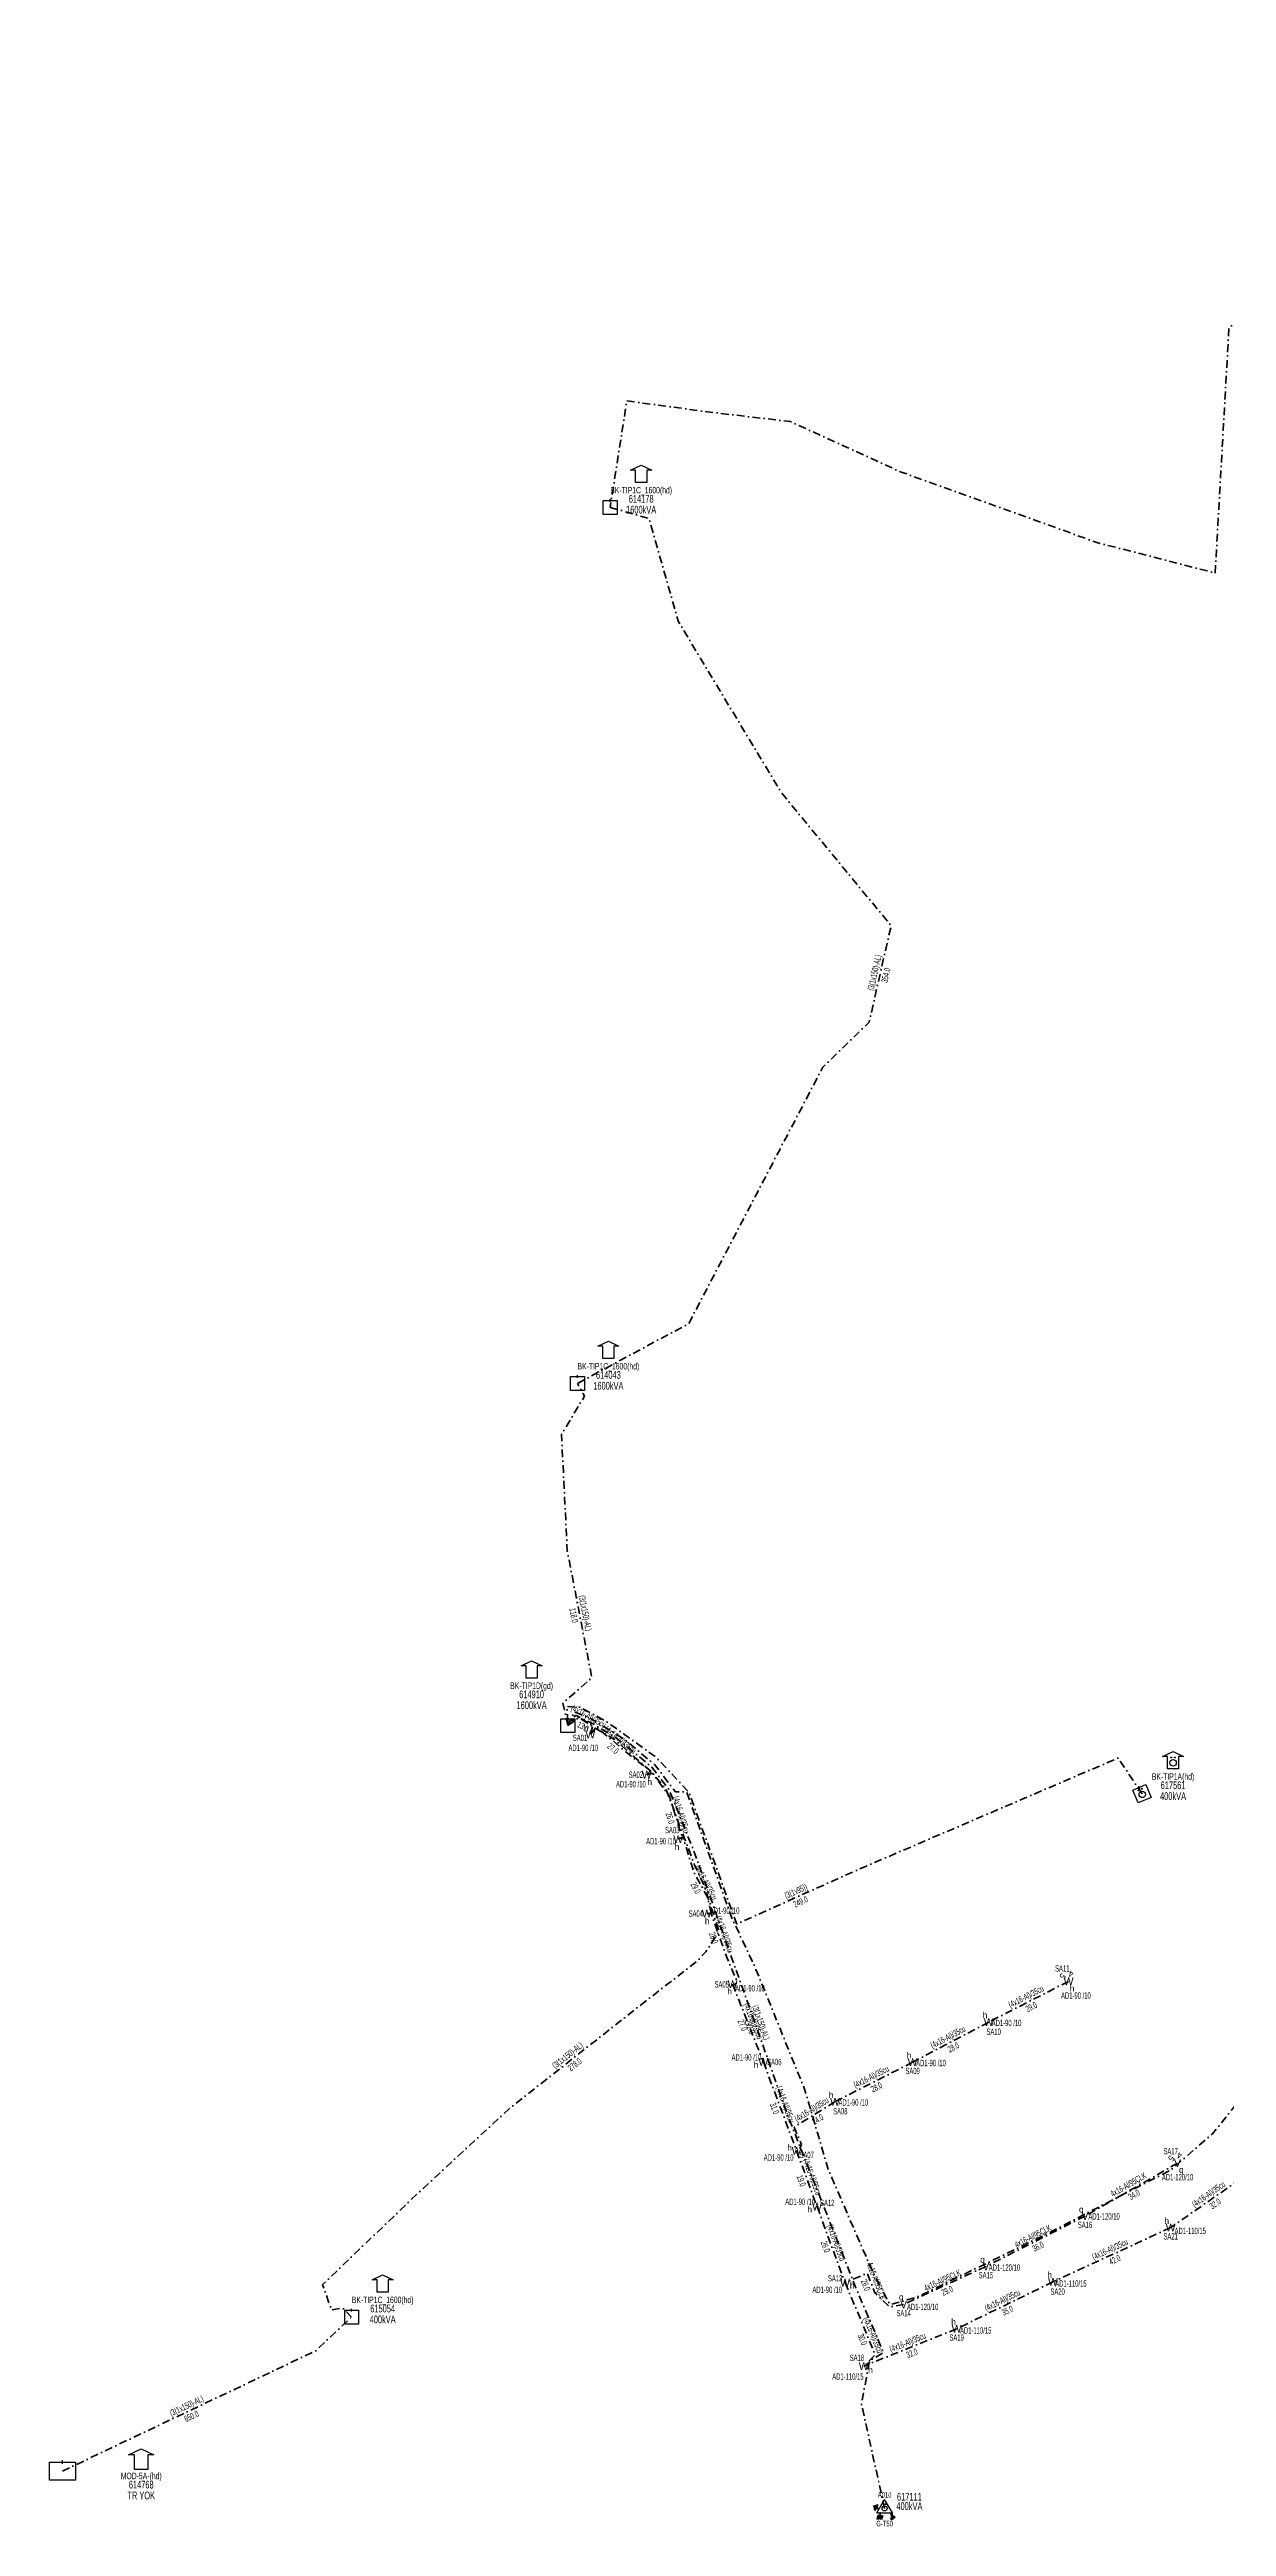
# Model space of a CAD drawing. Header units: millimetres. Extents: x 413828 to 414867, y 4046325 to 4047137.
# Drawn here: x 413828 to 414208, y 4046325 to 4047124 of the extents above; entities that cross this region are included whole.
import ezdxf
from ezdxf.enums import TextEntityAlignment as Align

# ---------------------------------------------------------------- set-up
doc = ezdxf.new("R2010")
doc.units = ezdxf.units.MM
doc.linetypes.add('DASHDOT', pattern=[5, 2.5, -1.25, 0, -1.25])
for name, color, linetype, lineweight in [('DIREK_AYD_MEVCUT', 190, 'Continuous', 25), ('DIREK_AYD_YENI', 152, 'Continuous', 25), ('HAT_AYD_YERALTI_MEVCUT', 150, 'DASHDOT', 40), ('HAT_AYD_YERALTI_YENI', 4, 'DASHDOT', 40), ('HAT_OG_YERALTI_MEVCUT', 48, 'DASHDOT', 70), ('HAT_OG_YERALTI_YENI', 1, 'DASHDOT', 70), ('TRAFO_MEVCUT', 5, 'Continuous', 30), ('TRAFO_TADILAT_BYSK', 5, 'Continuous', 30)]:
    doc.layers.add(name, color=color, linetype=linetype, lineweight=lineweight)
doc.styles.add('Direk', font='B_CAD')
doc.styles.get("Standard").update_dxf_attribs({"font": 'Arial'})

# ---------------------------------------------------------------- blocks, each defined once
blk = doc.blocks.new('MEV_BINA_KARE')
at = {"layer": 'TRAFO_MEVCUT', "linetype": 'Continuous'}
for p, q in [((-2.25, -2.25), (-2.25, 2.25)), ((-2.25, 2.25), (2.25, 2.25)), ((0, 1.8), (0, 2.7)), ((2.25, 2.25), (2.25, -2.25)), ((2.25, -2.25), (-2.25, -2.25))]:
    blk.add_line(p, q, dxfattribs=at)
blk = doc.blocks.new('MEV_BETKOSK')
at = {"layer": 'TRAFO_MEVCUT', "linetype": 'Continuous'}
for p, q in [((-3.4, 2), (0, 3.6)), ((-1.8, 2), (-3.4, 2)), ((-1.8, -2), (-1.8, 2)), ((0, 3.6), (3.4, 2)), ((3.4, 2), (1.8, 2)), ((1.8, 2), (1.8, -2)), ((1.8, -2), (-1.8, -2))]:
    blk.add_line(p, q, dxfattribs=at)
blk = doc.blocks.new('MEV_OZELBINA_KARE')
at = {"layer": 'TRAFO_MEVCUT', "linetype": 'Continuous'}
for p, q in [((-2.25, 2.25), (2.25, 2.25)), ((-2.25, -2.25), (-2.25, 2.25)), ((0, 1.8), (0, 2.7)), ((2.25, 2.25), (2.25, -2.25)), ((2.25, -2.25), (-2.25, -2.25))]:
    blk.add_line(p, q, dxfattribs=at)
for centre, radius in [((0, -0.215091), 1.049264), ((-0.592312, 1.488957), 0.15614), ((0.592312, 1.488957), 0.15614)]:
    blk.add_circle(centre, radius, dxfattribs=at)
blk = doc.blocks.new('MEV_BETKOSK_OZEL')
at = {"layer": 'TRAFO_MEVCUT', "linetype": 'Continuous'}
for p, q in [((-3.4, 2), (0, 3.6)), ((-1.8, 2), (-3.4, 2)), ((-1.8, -2), (-1.8, 2)), ((0, 3.6), (3.4, 2)), ((3.4, 2), (1.8, 2)), ((1.8, 2), (1.8, -2)), ((1.8, -2), (-1.8, -2))]:
    blk.add_line(p, q, dxfattribs=at)
for centre, radius in [((0, 0), 1.049264), ((-0.592312, 1.704048), 0.15614), ((0.592312, 1.704048), 0.15614)]:
    blk.add_circle(centre, radius, dxfattribs=at)
blk = doc.blocks.new('MEV_DIREK_OZEL')
h = blk.add_hatch(color=32)
h.paths.add_polyline_path([(-2.12, 1), (-2.34, 1.12), (-3.29, -0.52), (-3.08, -0.65), (-2.65, 0.09), (-1.88, -0.36), (-1.78, -0.19), (-2.55, 0.26)])
h.paths.add_polyline_path([(-3.44, -0.15), (-3.31, -0.22), (-2.59, 1.01), (-2.72, 1.09)])
h.paths.add_polyline_path([(-3.52, 0.32), (-3.39, 0.24), (-3.03, 0.85), (-3.16, 0.92)])
h.paths.add_polyline_path([(-3.56, 0.84), (-3.64, 0.71), (-3.51, 0.63), (-3.43, 0.76)])
h.paths.add_polyline_path([(-1.49, -2.34), (-2.24, -2.34), (-2.5, -3.47), (-2.4, -3.47), (-2.19, -2.54), (-1.89, -2.54), (-2.1, -3.47), (-2, -3.47), (-1.79, -2.54), (-1.49, -2.54), (-1.7, -3.48), (-1.6, -3.48), (-1.39, -2.54), (-1.09, -2.54), (-1.3, -3.48), (-1.2, -3.48), (-0.99, -2.54), (-0.69, -2.55), (-0.9, -3.48), (-0.8, -3.48), (-0.54, -2.35), (-1.29, -2.34), (-1.29, -1.44), (-1.49, -1.44)])
at = {"layer": 'TRAFO_MEVCUT'}
for points in [[(2.4, -1.57), (2.17, -1.92), (2.12, -1.44), (1.99, -1.44), (2.06, -2.32), (2.29, -1.96), (2.35, -2.67), (2.14, -2.67), (2.44, -2.87), (2.45, -2.86), (2.69, -2.49), (2.49, -2.63)], [(2.4, -1.57), (2.17, -1.92), (2.12, -1.44), (1.99, -1.44), (2.06, -2.32), (2.29, -1.96), (2.35, -2.67), (2.14, -2.67), (2.44, -2.87), (2.02, -3.19), (2.24, -3.79), (2.3, -3.74), (2.13, -3.26), (2.3, -3.13), (2.48, -3.6), (2.54, -3.56), (2.36, -3.08), (2.54, -2.94), (2.72, -3.42), (2.78, -3.38), (2.6, -2.9), (2.78, -2.76), (2.95, -3.24), (3.01, -3.2), (2.84, -2.72), (3.01, -2.58), (3.19, -3.06), (3.25, -3.01), (3.03, -2.42), (2.45, -2.86), (2.69, -2.49), (2.49, -2.63)], [(3.01, -2.58), (3.19, -3.06), (3.25, -3.01), (3.03, -2.42), (2.45, -2.86), (2.69, -2.49), (2.49, -2.63), (2.4, -1.57), (2.17, -1.92), (2.12, -1.44), (1.99, -1.44), (2.06, -2.32), (2.29, -1.96), (2.35, -2.67), (2.14, -2.67), (2.44, -2.87), (2.02, -3.19), (2.24, -3.79), (2.3, -3.74), (2.13, -3.26), (2.3, -3.13), (2.48, -3.6), (2.54, -3.56), (2.36, -3.08), (2.54, -2.94), (2.72, -3.42), (2.78, -3.38), (2.6, -2.9), (2.78, -2.76), (2.95, -3.24), (3.01, -3.2), (2.84, -2.72)]]:
    blk.add_hatch(color=32, dxfattribs=at).paths.add_polyline_path(points)
at = {"layer": 'TRAFO_MEVCUT', "linetype": 'Continuous'}
for p, q in [((-2.5, -1.44), (0, 2.89)), ((2.5, -1.44), (0, 2.89)), ((-2.5, -1.44), (2.5, -1.44))]:
    blk.add_line(p, q, dxfattribs=at)
at = {"layer": 'TRAFO_MEVCUT', "color": 32, "flags": 128}
blk.add_lwpolyline([(1.99, -1.44), (2.12, -1.44), (2.17, -1.92), (2.4, -1.57), (2.49, -2.63), (2.69, -2.49), (2.45, -2.86), (3.03, -2.42), (3.25, -3.01), (3.19, -3.06), (3.01, -2.58), (2.84, -2.72), (3.01, -3.2), (2.95, -3.24), (2.78, -2.76), (2.6, -2.9), (2.78, -3.38), (2.72, -3.42), (2.54, -2.94), (2.36, -3.08), (2.54, -3.56), (2.48, -3.6), (2.3, -3.13), (2.13, -3.26), (2.3, -3.74), (2.24, -3.79), (2.02, -3.19), (2.44, -2.87), (2.14, -2.67), (2.35, -2.67), (2.29, -1.96), (2.06, -2.32), (1.99, -1.44)], dxfattribs=at)
at = {"layer": 'TRAFO_MEVCUT', "linetype": 'Continuous'}
for centre, radius in [((0, 0), 0.804), ((-0.34, 1.34), 0.12), ((0.34, 1.34), 0.12)]:
    blk.add_circle(centre, radius, dxfattribs=at)
at = {"layer": 'TRAFO_TADILAT_BYSK', "color": 32, "flags": 128}
for points in [[(-3.51, 0.63), (-3.43, 0.76), (-3.56, 0.84), (-3.64, 0.71), (-3.51, 0.63)], [(-3.39, 0.24), (-3.03, 0.85), (-3.16, 0.92), (-3.52, 0.32), (-3.39, 0.24)], [(-3.31, -0.22), (-2.59, 1.01), (-2.72, 1.09), (-3.44, -0.15), (-3.31, -0.22)], [(-1.78, -0.19), (-2.55, 0.26), (-2.12, 1), (-2.34, 1.12), (-3.29, -0.52), (-3.08, -0.65), (-2.65, 0.09), (-1.88, -0.36), (-1.78, -0.19)], [(-1.29, -1.44), (-1.49, -1.44), (-1.49, -2.34), (-2.24, -2.34), (-2.5, -3.47), (-2.4, -3.47), (-2.19, -2.54), (-1.89, -2.54), (-2.1, -3.47), (-2, -3.47), (-1.79, -2.54), (-1.49, -2.54), (-1.7, -3.48), (-1.6, -3.48), (-1.39, -2.54), (-1.09, -2.54), (-1.3, -3.48), (-1.2, -3.48), (-0.99, -2.54), (-0.69, -2.55), (-0.9, -3.48), (-0.8, -3.48), (-0.54, -2.35), (-1.29, -2.34), (-1.29, -1.44)]]:
    blk.add_lwpolyline(points, dxfattribs=at)
blk = doc.blocks.new('MEV_MOD')
at = {"layer": 'TRAFO_MEVCUT', "linetype": 'Continuous'}
for p, q in [((-3.4, 2), (0, 3.6)), ((-1.8, 2), (-3.4, 2)), ((-1.8, -2), (-1.8, 2)), ((0, 3.6), (3.4, 2)), ((3.4, 2), (1.8, 2)), ((1.8, 2), (1.8, -2)), ((1.8, -2), (-1.8, -2))]:
    blk.add_line(p, q, dxfattribs=at)

msp = doc.modelspace()

# ---------------------------------------------------------------- linework, layer by layer
at = {"layer": 'HAT_AYD_YERALTI_MEVCUT', "flags": 128}
for points in [[(413995.107, 4046582.998), (413998.597918, 4046585.616393), (414003.247582, 4046583.087629), (414002.360109, 4046580.124224)], [(414002.360109, 4046580.124224), (414004.308031, 4046582.516618), (414017.441292, 4046571.585829), (414021.764664, 4046568.486053), (414020.554282, 4046567.193275)], [(414020.554282, 4046567.193275), (414022.413948, 4046567.678724), (414027.879342, 4046560.255577), (414031.876421, 4046547.285462), (414030.677998, 4046546.406753)], [(414030.677998, 4046546.406753), (414032.175365, 4046547.065484), (414035.776223, 4046535.782687), (414040.267307, 4046527.358455), (414041.306927, 4046522.680164), (414039.89403, 4046522.425356)], [(414039.89403, 4046522.425356), (414041.34313, 4046522.455173), (414046.486397, 4046507.967095), (414049.812067, 4046500.186282), (414048.180606, 4046499.056809), (414048.242048, 4046499.606858)], [(414048.242048, 4046499.606858), (414058.167, 4046474.55)], [(414156.624832, 4046500.544245), (414130.847748, 4046487.410984)], [(414130.847748, 4046487.410984), (414106.305105, 4046474.4524)], [(414058.167, 4046474.55), (414068.894195, 4046445.885081)], [(414106.305105, 4046474.4524), (414081.262179, 4046461.727005)], [(414081.262179, 4046461.727005), (414068.122784, 4046453.545801), (414070.455773, 4046447.925418), (414069.819503, 4046446.334743), (414068.894195, 4046445.885081)], [(414068.894195, 4046445.885081), (414075.47461, 4046427.893606)], [(414216.11031, 4046439.659763), (414189.537525, 4046421.129038)], [(414075.47461, 4046427.893606), (414084.506206, 4046403.371077)], [(414189.537525, 4046421.129038), (414151.584985, 4046403.643588)], [(414084.506206, 4046403.371077), (414089.571154, 4046391.500795), (414094.230769, 4046380.084737), (414090.525, 4046376.437)], [(414151.584985, 4046403.643588), (414120.513811, 4046388.479158)], [(414120.513811, 4046388.479158), (414090.525, 4046376.437)]]:
    msp.add_lwpolyline(points, dxfattribs=at)
at = {"layer": 'HAT_AYD_YERALTI_YENI', "flags": 128}
for points in [[(414191.742647, 4046441.947094), (414161.918482, 4046424.823808)], [(414161.918482, 4046424.823808), (414129.947856, 4046408.608646)], [(414129.947856, 4046408.608646), (414103.409587, 4046396.361623)], [(414103.409587, 4046396.361623), (414098.882901, 4046395.535452), (414094.163439, 4046400.107431), (414091.656225, 4046406.449207), (414084.506206, 4046403.371077)]]:
    msp.add_lwpolyline(points, dxfattribs=at)
at = {"layer": 'HAT_OG_YERALTI_MEVCUT', "flags": 128}
for points in [[(414381.122, 4047123.51), (414371.811441, 4047102.835924), (414421.627999, 4047062.244665), (414420.991729, 4047042.308211), (414357.046616, 4047040.505447), (414326.13944, 4047039.238369), (414299.734244, 4047037.541649), (414242.59249, 4047037.705557), (414219.573989, 4047039.219932), (414208.367613, 4047034.071056), (414203.919345, 4046954.701361), (414165.726805, 4046964.544799), (414102.335062, 4046987.381576), (414066.898685, 4047003.524814), (414040.124533, 4047006.674715), (414014.137856, 4047010.218352), (414008.748, 4046975.869)], [(414008.748, 4046975.869), (414021.276368, 4046972.261848), (414030.77208, 4046938.997679), (414064.028936, 4046883.775417), (414099.388, 4046840.968757), (414092.300725, 4046809.863492), (414077.338699, 4046795.295204), (414034.027571, 4046712.610323), (413998.172, 4046693.353)], [(413995.107, 4046582.998), (413993.508603, 4046590.286454), (414002.827834, 4046598.440782), (413994.912242, 4046639.418466), (413993.048395, 4046676.928372), (414000.503781, 4046689.276354), (413998.172, 4046693.353)], [(413925.361, 4046392.287), (413922.537322, 4046395.173265), (413918.83516, 4046394.54578), (413916.011478, 4046402.765834), (413946.4384, 4046431.933961), (413976.288817, 4046459.553664), (414016.000275, 4046490.864212), (414036.622396, 4046506.922744), (414039.559026, 4046510.022519), (414043.882398, 4046516.629936), (414039.068816, 4046531.465386), (414035.969041, 4046538.072803), (414026.916875, 4046562.118464), (414022.185639, 4046567.991723), (414009.95654, 4046578.671063), (414004.246426, 4046582.015558), (413998.617886, 4046585.604772), (413997.639009, 4046585.604772), (413996.33384, 4046583.973311), (413995.107, 4046582.998)], [(414180.313, 4046561.031), (414172.619599, 4046572.563287), (414089.259932, 4046536.809135), (414049.556697, 4046519.025395), (414034.254409, 4046561.34794), (414023.650174, 4046572.770994), (414007.520735, 4046584.351104), (413999.11137, 4046588.900433), (413994.837758, 4046589.17615), (413995.107, 4046582.998)], [(414097.276, 4046330.583), (414089.794107, 4046364.271178), (414092.412186, 4046378.174163), (414096.961515, 4046380.793473), (414088.000715, 4046401.747958), (414066.364762, 4046456.450453), (414044.869348, 4046516.806884), (414036.111739, 4046541.667666), (414027.781436, 4046562.286487), (414022.201106, 4046569.62117), (414010.351961, 4046579.277185), (414002.884889, 4046583.795077), (413997.551267, 4046586.367766), (413995.107, 4046582.998)], [(413832.069635, 4046342.600751), (413913.708556, 4046381.37307), (413925.361, 4046392.287)]]:
    msp.add_lwpolyline(points, dxfattribs=at)
at = {"layer": 'HAT_OG_YERALTI_YENI', "flags": 128}
msp.add_lwpolyline([(413995.107, 4046582.998), (413997.163523, 4046587.409891), (414002.265354, 4046585.46314), (414012.93892, 4046578.884464), (414023.209711, 4046570.359037), (414029.778157, 4046561.644885), (414033.366514, 4046561.698486), (414048.023528, 4046520.957832), (414055.785074, 4046504.390686), (414071.485776, 4046465.752722), (414079.245808, 4046439.414707), (414093.553934, 4046406.617748), (414098.961853, 4046396.324829), (414107.514133, 4046398.593801), (414147.885912, 4046418.243683), (414189.719473, 4046439.786457), (414202.992959, 4046451.358214), (414228.951227, 4046483.441991), (414271.130915, 4046535.369615), (414276.498179, 4046544.122533), (414290.804047, 4046555.183771), (414371.127255, 4046622.238608), (414372.753327, 4046623.895115), (414372.561599, 4046627.921405), (414396.144159, 4046646.710763), (414435.783127, 4046678.66621), (414441.682455, 4046677.486345), (414465.737357, 4046696.588402), (414492.431812, 4046711.631686), (414511.224535, 4046722.14608), (414508.082881, 4046726.771293), (414511.309, 4046730.107)], dxfattribs=at)

# ---------------------------------------------------------------- block references
at = {"layer": 'TRAFO_MEVCUT'}
for name, p in [('MEV_BETKOSK', (414018.748, 4046985.869)), ('MEV_BETKOSK', (414018.748, 4046985.869)), ('MEV_BINA_KARE', (414008.748, 4046975.869)), ('MEV_BINA_KARE', (414008.748, 4046975.869)), ('MEV_BETKOSK', (414008.172, 4046703.353)), ('MEV_BETKOSK', (414008.172, 4046703.353)), ('MEV_BINA_KARE', (413998.172, 4046693.353)), ('MEV_BINA_KARE', (413998.172, 4046693.353)), ('MEV_BETKOSK', (413983.408569, 4046600.339574)), ('MEV_BETKOSK', (413983.408569, 4046600.339574)), ('MEV_BINA_KARE', (413995.107, 4046582.998)), ('MEV_BINA_KARE', (413995.107, 4046582.998)), ('MEV_BETKOSK_OZEL', (414190.313, 4046571.031)), ('MEV_BETKOSK_OZEL', (414190.313, 4046571.031)), ('MEV_BETKOSK', (413935.361, 4046402.287)), ('MEV_BETKOSK', (413935.361, 4046402.287)), ('MEV_BINA_KARE', (413925.361, 4046392.287)), ('MEV_BINA_KARE', (413925.361, 4046392.287)), ('MEV_DIREK_OZEL', (414097.276, 4046330.583))]:
    msp.add_blockref(name, p, dxfattribs=at)
at = {"layer": 'TRAFO_MEVCUT', "rotation": 22.873665}
msp.add_blockref('MEV_OZELBINA_KARE', (414180.313, 4046561.031), dxfattribs=at)
msp.add_blockref('MEV_OZELBINA_KARE', (414180.313, 4046561.031), dxfattribs=at)
at = {"layer": 'TRAFO_MEVCUT'}
for name, p, xscale, yscale in [('MEV_BINA_KARE', (413832.069635, 4046342.600751), 1.85, 1.3), ('MEV_BINA_KARE', (413832.069635, 4046342.600751), 1.85, 1.3), ('MEV_MOD', (413857.486941, 4046345.503896), 1.199999999999999, 1.199999999999999), ('MEV_MOD', (413857.486941, 4046345.503896), 1.199999999999999, 1.199999999999999)]:
    msp.add_blockref(name, p, dxfattribs=dict(at, xscale=xscale, yscale=yscale))

# ---------------------------------------------------------------- texts
at = {"layer": 'DIREK_AYD_MEVCUT', "width": 0.53}
for s, p in [('AD1-90 /10', (414000.095328, 4046575.849029)), ('SA01', (413999.032335, 4046579.069205)), ('AD1-90 /10', (414015.435859, 4046564.147199)), ('SA02', (414017.027761, 4046567.193434)), ('AD1-90 /10', (414025.161538, 4046545.741552)), ('SA03', (414028.765428, 4046549.337977)), ('SA04', (414036.360895, 4046522.425516)), ('AD1-90 /10', (414045.660614, 4046523.365594)), ('SA11', (414154.587207, 4046504.720695)), ('SA05', (414044.742254, 4046499.568873)), ('AD1-90 /10', (414053.817046, 4046498.306612)), ('AD1-90 /10', (414158.985703, 4046495.984369)), ('SA10', (414132.459335, 4046484.304091)), ('AD1-90 /10', (414136.614332, 4046487.124716)), ('AD1-90 /10', (414052.700566, 4046476.025633)), ('SA06', (414061.705392, 4046474.55016)), ('SA09', (414106.304427, 4046471.642524)), ('AD1-90 /10', (414112.246689, 4046474.213848)), ('SA08', (414082.981551, 4046458.678438)), ('AD1-90 /10', (414087.203763, 4046461.496809)), ('AD1-90 /10', (414063.097519, 4046443.740405)), ('SA07', (414072.13943, 4046444.574183)), ('AD1-90 /10', (414070.041704, 4046429.488084)), ('SA12', (414078.760297, 4046429.099533)), ('SA21', (414189.537949, 4046418.319162)), ('AD1-110/15', (414195.865321, 4046420.077957)), ('AD1-90 /10', (414078.784612, 4046401.098447)), ('SA13', (414081.310268, 4046404.797954)), ('SA20', (414153.084915, 4046400.481277)), ('AD1-110/15', (414157.387781, 4046403.13371)), ('SA19', (414120.510165, 4046385.669282)), ('AD1-110/15', (414126.666607, 4046387.978804)), ('SA18', (414088.32806, 4046379.161602)), ('AD1-110/15', (414085.444051, 4046373.110473))]:
    msp.add_text(s, height=2.05, dxfattribs=at).set_placement(p, align=Align.MIDDLE_CENTER)
at = {"layer": 'DIREK_AYD_MEVCUT', "color": 40, "style": 'Direk'}
for p in [(414000.963717, 4046582.211047), (414021.518802, 4046564.899985), (414030.335347, 4046543.943504), (414040.044031, 4046519.943018), (414047.266241, 4046497.31832), (414157.759752, 4046498.3167), (414129.696615, 4046489.630194), (414055.834032, 4046473.651522), (414105.155162, 4046476.672227), (414080.034056, 4046463.904552), (414066.620915, 4046446.938527), (414073.127691, 4046427.032229), (414188.294585, 4046423.298163), (414086.827419, 4046402.455809), (414150.513607, 4046405.902382), (414119.499101, 4046390.76397), (414092.717417, 4046375.248781)]:
    msp.add_text('h', height=2, dxfattribs=at).set_placement(p, align=Align.MIDDLE_CENTER)
at = {"layer": 'DIREK_AYD_MEVCUT', "style": 'Direk'}
for p in [(414002.360109, 4046580.124224), (414020.554282, 4046567.193275), (414030.677998, 4046546.406753), (414039.89403, 4046522.425356), (414048.242048, 4046499.606858), (414156.624832, 4046500.544245), (414130.847748, 4046487.410984), (414058.167, 4046474.55), (414106.305105, 4046474.4524), (414081.262179, 4046461.727005), (414068.894195, 4046445.885081), (414075.47461, 4046427.893606), (414189.537525, 4046421.129038), (414084.506206, 4046403.371077), (414151.584985, 4046403.643588), (414120.513811, 4046388.479158), (414090.525, 4046376.437)]:
    msp.add_text('W', height=2.5, dxfattribs=at).set_placement(p, align=Align.MIDDLE_CENTER)
at = {"layer": 'DIREK_AYD_MEVCUT', "color": 32, "style": 'Direk'}
for s, rotation, p in [('5', 229.498555, (414154.723858, 4046502.167913)), ('4', 161.998556, (414157.397434, 4046502.921867))]:
    msp.add_text(s, height=2, rotation=rotation, dxfattribs=at).set_placement(p, align=Align.MIDDLE_CENTER)
at = {"layer": 'DIREK_AYD_YENI', "width": 0.53}
for s, p in [('SA17', (414189.534202, 4046445.775474)), ('AD1-120/10', (414191.780209, 4046437.387218)), ('AD1-120/10', (414168.071278, 4046424.756426)), ('SA16', (414161.919245, 4046422.013932)), ('AD1-120/10', (414135.925652, 4046408.249663)), ('SA15', (414129.94421, 4046405.79877)), ('SA14', (414103.412216, 4046393.551747)), ('AD1-120/10', (414109.562383, 4046395.542331))]:
    msp.add_text(s, height=2.05, dxfattribs=at).set_placement(p, align=Align.MIDDLE_CENTER)
at = {"layer": 'DIREK_AYD_YENI', "color": 32, "style": 'Direk'}
for s, rotation, p in [('5', 232.361917, (414189.762937, 4046443.473773)), ('4', 164.861917, (414192.395512, 4046444.360343))]:
    msp.add_text(s, height=2, rotation=rotation, dxfattribs=at).set_placement(p, align=Align.MIDDLE_CENTER)
at = {"layer": 'DIREK_AYD_YENI', "style": 'Direk'}
for p in [(414191.742647, 4046441.947094), (414161.918482, 4046424.823808), (414129.947856, 4046408.608646), (414103.409587, 4046396.361623)]:
    msp.add_text('V', height=2.5, dxfattribs=at).set_placement(p, align=Align.MIDDLE_CENTER)
at = {"layer": 'DIREK_AYD_YENI', "color": 4, "style": 'Direk'}
for p in [(414192.987425, 4046439.779025), (414160.730275, 4046427.02339), (414128.858477, 4046410.858814), (414102.655412, 4046398.745153)]:
    msp.add_text('q', height=2, dxfattribs=at).set_placement(p, align=Align.MIDDLE_CENTER)
at = {"layer": 'HAT_AYD_YERALTI_MEVCUT', "lineweight": 30, "width": 0.53}
for rotation, p in [(331.460015, (414001.328856, 4046585.098722)), (320.229451, (414011.418419, 4046577.704544)), (287.128047, (414030.690183, 4046554.020851)), (298.06274, (414038.771833, 4046531.970443)), (289.544859, (414044.715786, 4046515.495497)), (386.998554, (414143.350417, 4046494.73498)), (291.608001, (414053.99476, 4046487.39128)), (387.834179, (414118.179549, 4046481.683349)), (386.937096, (414093.398582, 4046468.847481)), (290.517545, (414064.326647, 4046460.515296)), (391.908329, (414074.243204, 4046458.357963)), (290.090085, (414072.982683, 4046437.181316)), (394.890272, (414202.337712, 4046431.091612)), (290.218647, (414080.788032, 4046415.926104)), (384.775148, (414170.375817, 4046413.221335)), (385.964069, (414135.70065, 4046396.814237)), (292.203479, (414092.687932, 4046386.113979)), (381.826904, (414105.055999, 4046383.172542))]:
    msp.add_text('(4x16-Al)/35cu', height=2.05, rotation=rotation, dxfattribs=at).set_placement(p, align=Align.CENTER)
for s, rotation, p in [('13.0', 331.460015, (414000.516644, 4046583.6053)), ('27.0', 320.229451, (414010.330904, 4046576.397903)), ('26.0', 287.128047, (414029.06558, 4046553.520187)), ('29.0', 298.06274, (414037.271697, 4046531.170698)), ('28.0', 289.544859, (414043.11374, 4046514.926771)), ('29.0', 386.998554, (414144.122163, 4046493.220249)), ('27.0', 291.608001, (414052.414227, 4046486.765248)), ('28.0', 387.834179, (414118.973304, 4046480.180035)), ('28.0', 386.937096, (414094.168702, 4046467.331924)), ('31.0', 290.517545, (414062.734486, 4046459.919456)), ('24.0', 391.908329, (414075.141759, 4046456.914842)), ('19.0', 290.090085, (414071.386122, 4046436.597371)), ('32.0', 394.890272, (414203.310123, 4046429.697189)), ('26.0', 290.218647, (414079.192785, 4046415.338578)), ('42.0', 384.775148, (414171.088216, 4046411.677805)), ('35.0', 385.964069, (414136.444922, 4046395.28582)), ('30.0', 292.203479, (414091.113991, 4046385.471554)), ('32.0', 381.826904, (414105.688065, 4046381.594413))]:
    msp.add_text(s, height=2.05, rotation=rotation, dxfattribs=at).set_placement(p, align=Align.TOP_CENTER)
at = {"layer": 'HAT_AYD_YERALTI_YENI', "lineweight": 30, "width": 0.53}
for rotation, p in [(389.861916, (414176.40734, 4046434.122595)), (386.893638, (414145.548684, 4046417.474298)), (291.571307, (414093.700299, 4046403.590829)), (384.772635, (414116.322556, 4046403.256915))]:
    msp.add_text('4x16-Al/95ÇLK', height=2.05, rotation=rotation, dxfattribs=at).set_placement(p, align=Align.CENTER)
for s, rotation, p in [('34.0', 389.861916, (414177.253789, 4046432.648307)), ('36.0', 386.893638, (414146.317655, 4046415.958156)), ('26.0', 291.571307, (414092.119366, 4046402.965809)), ('29.0', 384.772635, (414117.034887, 4046401.713353))]:
    msp.add_text(s, height=2.05, rotation=rotation, dxfattribs=at).set_placement(p, align=Align.TOP_CENTER)
at = {"layer": 'HAT_OG_YERALTI_MEVCUT', "lineweight": 30, "width": 0.53}
for s, rotation, p in [('(3(1x150)-AL)', 437.164391, (414095.015603, 4046825.604956)), ('(3(1x150)-AL)', 280.933074, (413999.70461, 4046619.090837)), ('(3(1x95))', 384.128403, (414069.060849, 4046528.693002)), ('(3(1x150)-AL)', 289.602912, (414056.417789, 4046486.913843)), ('(3(1x150)-AL)', 38.254057, (413995.618269, 4046475.87642)), ('(3(1x150)-AL)', 25.404186, (413872.524444, 4046362.754719))]:
    msp.add_text(s, height=2.05, rotation=rotation, dxfattribs=at).set_placement(p, align=Align.CENTER)
for s, rotation, p in [('354.0', 437.164391, (414096.673122, 4046825.227293)), ('118.0', 280.933074, (413998.035466, 4046618.768411)), ('249.0', 384.128403, (414069.75578, 4046527.141528)), ('292.0', 289.602912, (414054.81632, 4046486.343494)), ('278.0', 38.254057, (413996.670823, 4046474.541456)), ('650.0', 25.404186, (413873.253746, 4046361.219102))]:
    msp.add_text(s, height=2.05, rotation=rotation, dxfattribs=at).set_placement(p, align=Align.TOP_CENTER)
at = {"layer": 'TRAFO_MEVCUT', "width": 0.6}
for s, height, p in [('BK-TIP1C_1600(hd)', 2.1, (414018.748, 4046980.369)), ('BK-TIP1C_1600(hd)', 2.1, (414018.748, 4046980.369)), ('1600kVA', 2.5, (414018.748, 4046973.869)), ('1600kVA', 2.5, (414018.748, 4046973.869)), ('614178', 2.5, (414018.748, 4046977.369)), ('614178', 2.5, (414018.748, 4046977.369)), ('BK-TIP1C_1600(hd)', 2.1, (414008.172, 4046697.853)), ('BK-TIP1C_1600(hd)', 2.1, (414008.172, 4046697.853)), ('614043', 2.5, (414008.172, 4046694.853)), ('614043', 2.5, (414008.172, 4046694.853)), ('1600kVA', 2.5, (414008.172, 4046691.353)), ('1600kVA', 2.5, (414008.172, 4046691.353)), ('BK-TIP1D(gd)', 2.1, (413983.408569, 4046594.839574)), ('BK-TIP1D(gd)', 2.1, (413983.408569, 4046594.839574)), ('614910', 2.5, (413983.408569, 4046591.839574)), ('614910', 2.5, (413983.408569, 4046591.839574)), ('1600kVA', 2.5, (413983.408569, 4046588.339574)), ('1600kVA', 2.5, (413983.408569, 4046588.339574)), ('BK-TIP1A(hd)', 2.1, (414190.313, 4046565.531)), ('BK-TIP1A(hd)', 2.1, (414190.313, 4046565.531)), ('400kVA', 2.5, (414190.313, 4046559.031)), ('400kVA', 2.5, (414190.313, 4046559.031)), ('617561', 2.5, (414190.313, 4046562.531)), ('617561', 2.5, (414190.313, 4046562.531)), ('BK-TIP1C_1600(hd)', 2.1, (413935.361, 4046396.787)), ('BK-TIP1C_1600(hd)', 2.1, (413935.361, 4046396.787)), ('400kVA', 2.5, (413935.361, 4046390.287)), ('400kVA', 2.5, (413935.361, 4046390.287)), ('615054', 2.5, (413935.361, 4046393.787)), ('615054', 2.5, (413935.361, 4046393.787)), ('MOD-5A-(hd)', 2.1, (413857.486941, 4046340.003896)), ('MOD-5A-(hd)', 2.1, (413857.486941, 4046340.003896)), ('614768', 2.5, (413857.486941, 4046337.003896)), ('614768', 2.5, (413857.486941, 4046337.003896)), ('TR YOK', 2.5, (413857.486941, 4046333.503896)), ('TR YOK', 2.5, (413857.486941, 4046333.503896)), ('A01ö', 1.8, (414097.276, 4046334.083)), ('400kVA', 2.5, (414105.276, 4046330.083)), ('617111', 2.5, (414105.276, 4046333.083))]:
    msp.add_text(s, height=height, dxfattribs=at).set_placement(p, align=Align.CENTER)
msp.add_text('G-T50', height=1.8, dxfattribs=at).set_placement((414097.276, 4046326.583), align=Align.TOP_CENTER)

doc.saveas('drawing.dxf')
